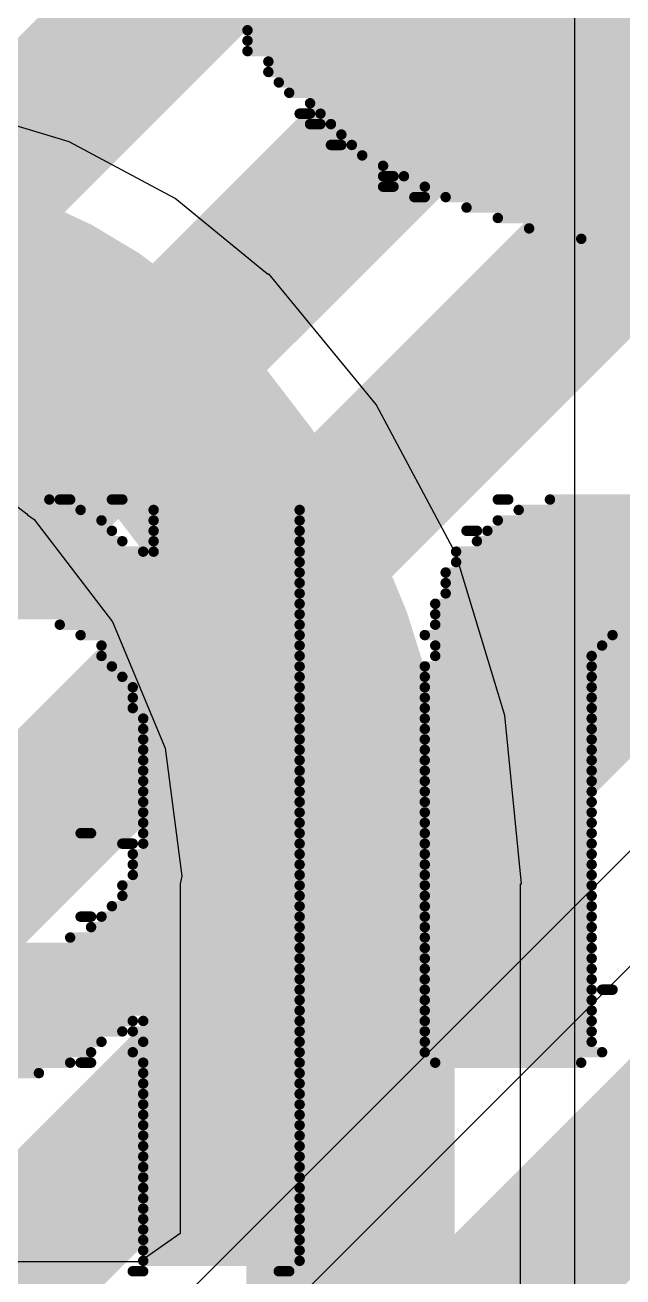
# Model space of a CAD drawing. Header units: inches. Extents: x -5 to 426, y -53 to 116.
# Drawn here: x 24.234 to 25.69, y -13.071 to -10.021 of the extents above; entities that cross this region are included whole.
import ezdxf

# ---------------------------------------------------------------- set-up
doc = ezdxf.new("R2010")
doc.units = ezdxf.units.IN
for name, color, linetype in [('Board Outline', 216, 'Continuous'), ('Bottom Layer', 5, 'Continuous'), ('Bottom Overlay', 54, 'Continuous'), ('Top Layer', 1, 'Continuous')]:
    doc.layers.add(name, color=color, linetype=linetype)

msp = doc.modelspace()

# ---------------------------------------------------------------- linework, layer by layer
at = {"layer": 'Board Outline'}
msp.add_lwpolyline([(49.77249634, 6.34813564, 0.254, 0.254, -1.14456695220957), (-0.2979293, -38.4413887, 0.254, 0.254, 0)], format="xyseb", dxfattribs=at)
at = {"layer": 'Bottom Layer'}
for p, q in [((31.1855612, -6.835394), (21.0486371, -16.97231556)), ((20.83729894, -16.90252906), (30.65543018, -7.084397819999999))]:
    msp.add_line(p, q, dxfattribs=at)
for points in [[(21.22665046, -13.31142626, 0.3809999999999999, 0.3809999999999999, 0), (30.33451134, -4.20356538, 0.3809999999999999, 0.3809999999999999, 0)], [(20.09166162, -15.32419592, 0.3809999999999999, 0.3809999999999999, 0), (30.48222504, -4.9336325, 0.3809999999999999, 0.3809999999999999, 0)], [(19.88794092, -16.33426756, 0.3809999999999999, 0.3809999999999999, 0), (30.37977668, -5.8424318, 0.3809999999999999, 0.3809999999999999, 0)], [(19.82067664, -17.42471496, 0.3809999999999999, 0.3809999999999999, 0), (30.40821198, -6.837179619999999, 0.3809999999999999, 0.3809999999999999, 0)], [(21.09098906, -17.4244, 0.3809999999999999, 0.3809999999999999, 0), (31.5225811, -6.992807959999999, 0.3809999999999999, 0.3809999999999999, 0)]]:
    msp.add_lwpolyline(points, format="xyseb", dxfattribs=at)
at = {"layer": 'Bottom Overlay'}
for points in [[(24.74987176, -10.00878618, 0.0254, 0.0254, 0), (27.06127176, -10.00878618, 0.0254, 0.0254, 0)], [(24.77527176, -10.03418618, 0.0254, 0.0254, 0), (27.03587176, -10.03418618, 0.0254, 0.0254, 0)], [(24.77527176, -10.05958618, 0.0254, 0.0254, 0), (27.01047176, -10.05958618, 0.0254, 0.0254, 0)], [(24.77527176, -10.08498618, 0.0254, 0.0254, 0), (27.01047176, -10.08498618, 0.0254, 0.0254, 0)], [(24.82607176, -10.11038618, 0.0254, 0.0254, 0), (26.98507176, -10.11038618, 0.0254, 0.0254, 0)], [(24.82607176, -10.13578618, 0.0254, 0.0254, 0), (26.98507176, -10.13578618, 0.0254, 0.0254, 0)], [(24.85147176, -10.16118618, 0.0254, 0.0254, 0), (26.93427176, -10.16118618, 0.0254, 0.0254, 0)], [(24.87687176, -10.18658618, 0.0254, 0.0254, 0), (26.90887176, -10.18658618, 0.0254, 0.0254, 0)], [(24.92767176, -10.21198618, 0.0254, 0.0254, 0), (26.88347176, -10.21198618, 0.0254, 0.0254, 0)], [(24.90227176, -10.23738618, 0.0254, 0.0254, 0), (24.92767176, -10.23738618, 0.0254, 0.0254, 0)], [(24.95307176, -10.23738618, 0.0254, 0.0254, 0), (26.85807176, -10.23738618, 0.0254, 0.0254, 0)], [(24.92767176, -10.26278618, 0.0254, 0.0254, 0), (24.95307176, -10.26278618, 0.0254, 0.0254, 0)], [(24.97847176, -10.26278618, 0.0254, 0.0254, 0), (26.83267176, -10.26278618, 0.0254, 0.0254, 0)], [(25.00387176, -10.28818618, 0.0254, 0.0254, 0), (26.80727176, -10.28818618, 0.0254, 0.0254, 0)], [(24.97847176, -10.31358618, 0.0254, 0.0254, 0), (25.00387176, -10.31358618, 0.0254, 0.0254, 0)], [(25.02927176, -10.31358618, 0.0254, 0.0254, 0), (26.75647176, -10.31358618, 0.0254, 0.0254, 0)], [(25.05467176, -10.33898618, 0.0254, 0.0254, 0), (26.73107176, -10.33898618, 0.0254, 0.0254, 0)], [(25.10547176, -10.36438618, 0.0254, 0.0254, 0), (26.68027176, -10.36438618, 0.0254, 0.0254, 0)], [(25.10547176, -10.38978618, 0.0254, 0.0254, 0), (25.13087176, -10.38978618, 0.0254, 0.0254, 0)], [(25.15627176, -10.38978618, 0.0254, 0.0254, 0), (26.65487176, -10.38978618, 0.0254, 0.0254, 0)], [(25.10547176, -10.41518618, 0.0254, 0.0254, 0), (25.13087176, -10.41518618, 0.0254, 0.0254, 0)], [(25.18167176, -10.44058618, 0.0254, 0.0254, 0), (25.20707176, -10.44058618, 0.0254, 0.0254, 0)], [(25.20707176, -10.41518618, 0.0254, 0.0254, 0), (26.60407176, -10.41518618, 0.0254, 0.0254, 0)], [(25.25787176, -10.44058618, 0.0254, 0.0254, 0), (26.55327176, -10.44058618, 0.0254, 0.0254, 0)], [(25.30867176, -10.46598618, 0.0254, 0.0254, 0), (26.50247176, -10.46598618, 0.0254, 0.0254, 0)], [(25.38487176, -10.49138618, 0.0254, 0.0254, 0), (26.42627176, -10.49138618, 0.0254, 0.0254, 0)], [(25.46107176, -10.51678618, 0.0254, 0.0254, 0), (26.32467176, -10.51678618, 0.0254, 0.0254, 0)], [(25.58807176, -10.54218618, 0.0254, 0.0254, 0), (26.19767176, -10.54218618, 0.0254, 0.0254, 0)], [(23.91167176, -11.20258618, 0.0254, 0.0254, 0), (24.36887176, -11.20258618, 0.0254, 0.0254, 0)], [(23.98787176, -11.17718618, 0.0254, 0.0254, 0), (24.29267176, -11.17718618, 0.0254, 0.0254, 0)], [(24.31807176, -11.17718618, 0.0254, 0.0254, 0), (24.34347176, -11.17718618, 0.0254, 0.0254, 0)], [(24.44507176, -11.17718618, 0.0254, 0.0254, 0), (24.47047176, -11.17718618, 0.0254, 0.0254, 0)], [(24.54667176, -11.20258618, 0.0254, 0.0254, 0), (24.90227176, -11.20258618, 0.0254, 0.0254, 0)], [(25.38487176, -11.17718618, 0.0254, 0.0254, 0), (25.41027176, -11.17718618, 0.0254, 0.0254, 0)], [(25.43567176, -11.20258618, 0.0254, 0.0254, 0), (25.89287176, -11.20258618, 0.0254, 0.0254, 0)], [(25.51187176, -11.17718618, 0.0254, 0.0254, 0), (25.84207176, -11.17718618, 0.0254, 0.0254, 0)], [(23.86087176, -11.22798618, 0.0254, 0.0254, 0), (24.41967176, -11.22798618, 0.0254, 0.0254, 0)], [(24.54667176, -11.22798618, 0.0254, 0.0254, 0), (24.90227176, -11.22798618, 0.0254, 0.0254, 0)], [(25.38487176, -11.22798618, 0.0254, 0.0254, 0), (25.94367176, -11.22798618, 0.0254, 0.0254, 0)], [(23.83547176, -11.25338618, 0.0254, 0.0254, 0), (24.44507176, -11.25338618, 0.0254, 0.0254, 0)], [(24.54667176, -11.25338618, 0.0254, 0.0254, 0), (24.90227176, -11.25338618, 0.0254, 0.0254, 0)], [(25.30867176, -11.25338618, 0.0254, 0.0254, 0), (25.33407176, -11.25338618, 0.0254, 0.0254, 0)], [(25.35947176, -11.25338618, 0.0254, 0.0254, 0), (25.96907176, -11.25338618, 0.0254, 0.0254, 0)], [(23.81007176, -11.27878618, 0.0254, 0.0254, 0), (24.47047176, -11.27878618, 0.0254, 0.0254, 0)], [(24.54667176, -11.27878618, 0.0254, 0.0254, 0), (24.90227176, -11.27878618, 0.0254, 0.0254, 0)], [(25.33407176, -11.27878618, 0.0254, 0.0254, 0), (26.01987176, -11.27878618, 0.0254, 0.0254, 0)], [(23.78467176, -11.30418618, 0.0254, 0.0254, 0), (24.52127176, -11.30418618, 0.0254, 0.0254, 0)], [(24.54667176, -11.30418618, 0.0254, 0.0254, 0), (24.90227176, -11.30418618, 0.0254, 0.0254, 0)], [(25.28327176, -11.30418618, 0.0254, 0.0254, 0), (26.01987176, -11.30418618, 0.0254, 0.0254, 0)], [(23.73387176, -11.35498618, 0.0254, 0.0254, 0), (24.90227176, -11.35498618, 0.0254, 0.0254, 0)], [(23.75927176, -11.32958618, 0.0254, 0.0254, 0), (24.90227176, -11.32958618, 0.0254, 0.0254, 0)], [(25.25787176, -11.35498618, 0.0254, 0.0254, 0), (27.21367176, -11.35498618, 0.0254, 0.0254, 0)], [(25.28327176, -11.32958618, 0.0254, 0.0254, 0), (26.04527176, -11.32958618, 0.0254, 0.0254, 0)], [(23.70847176, -11.38038618, 0.0254, 0.0254, 0), (24.90227176, -11.38038618, 0.0254, 0.0254, 0)], [(25.25787176, -11.38038618, 0.0254, 0.0254, 0), (27.21367176, -11.38038618, 0.0254, 0.0254, 0)], [(23.68307176, -11.40578618, 0.0254, 0.0254, 0), (24.90227176, -11.40578618, 0.0254, 0.0254, 0)], [(25.25787176, -11.40578618, 0.0254, 0.0254, 0), (27.21367176, -11.40578618, 0.0254, 0.0254, 0)], [(23.68307176, -11.43118618, 0.0254, 0.0254, 0), (24.90227176, -11.43118618, 0.0254, 0.0254, 0)], [(25.23247176, -11.43118618, 0.0254, 0.0254, 0), (27.21367176, -11.43118618, 0.0254, 0.0254, 0)], [(23.65767176, -11.45658618, 0.0254, 0.0254, 0), (24.90227176, -11.45658618, 0.0254, 0.0254, 0)], [(25.23247176, -11.45658618, 0.0254, 0.0254, 0), (27.21367176, -11.45658618, 0.0254, 0.0254, 0)], [(24.31807176, -11.48198618, 0.0254, 0.0254, 0), (24.90227176, -11.48198618, 0.0254, 0.0254, 0)], [(24.36887176, -11.50738618, 0.0254, 0.0254, 0), (24.90227176, -11.50738618, 0.0254, 0.0254, 0)], [(25.20707176, -11.50738618, 0.0254, 0.0254, 0), (25.66427176, -11.50738618, 0.0254, 0.0254, 0)], [(25.23247176, -11.48198618, 0.0254, 0.0254, 0), (25.71507176, -11.48198618, 0.0254, 0.0254, 0)], [(24.41967176, -11.53278618, 0.0254, 0.0254, 0), (24.90227176, -11.53278618, 0.0254, 0.0254, 0)], [(25.23247176, -11.53278618, 0.0254, 0.0254, 0), (25.63887176, -11.53278618, 0.0254, 0.0254, 0)], [(24.41967176, -11.55818618, 0.0254, 0.0254, 0), (24.90227176, -11.55818618, 0.0254, 0.0254, 0)], [(25.23247176, -11.55818618, 0.0254, 0.0254, 0), (25.61347176, -11.55818618, 0.0254, 0.0254, 0)], [(24.44507176, -11.58358618, 0.0254, 0.0254, 0), (24.90227176, -11.58358618, 0.0254, 0.0254, 0)], [(25.20707176, -11.58358618, 0.0254, 0.0254, 0), (25.61347176, -11.58358618, 0.0254, 0.0254, 0)], [(24.47047176, -11.60898618, 0.0254, 0.0254, 0), (24.90227176, -11.60898618, 0.0254, 0.0254, 0)], [(25.20707176, -11.60898618, 0.0254, 0.0254, 0), (25.61347176, -11.60898618, 0.0254, 0.0254, 0)], [(24.49587176, -11.63438618, 0.0254, 0.0254, 0), (24.90227176, -11.63438618, 0.0254, 0.0254, 0)], [(24.49587176, -11.65978618, 0.0254, 0.0254, 0), (24.90227176, -11.65978618, 0.0254, 0.0254, 0)], [(25.20707176, -11.63438618, 0.0254, 0.0254, 0), (25.61347176, -11.63438618, 0.0254, 0.0254, 0)], [(25.20707176, -11.65978618, 0.0254, 0.0254, 0), (25.61347176, -11.65978618, 0.0254, 0.0254, 0)], [(24.49587176, -11.68518618, 0.0254, 0.0254, 0), (24.90227176, -11.68518618, 0.0254, 0.0254, 0)], [(25.20707176, -11.68518618, 0.0254, 0.0254, 0), (25.61347176, -11.68518618, 0.0254, 0.0254, 0)], [(24.52127176, -11.71058618, 0.0254, 0.0254, 0), (24.90227176, -11.71058618, 0.0254, 0.0254, 0)], [(25.20707176, -11.71058618, 0.0254, 0.0254, 0), (25.61347176, -11.71058618, 0.0254, 0.0254, 0)], [(24.52127176, -11.73598618, 0.0254, 0.0254, 0), (24.90227176, -11.73598618, 0.0254, 0.0254, 0)], [(25.20707176, -11.73598618, 0.0254, 0.0254, 0), (25.61347176, -11.73598618, 0.0254, 0.0254, 0)], [(24.52127176, -11.76138618, 0.0254, 0.0254, 0), (24.90227176, -11.76138618, 0.0254, 0.0254, 0)], [(25.20707176, -11.76138618, 0.0254, 0.0254, 0), (25.61347176, -11.76138618, 0.0254, 0.0254, 0)], [(24.52127176, -11.78678618, 0.0254, 0.0254, 0), (24.90227176, -11.78678618, 0.0254, 0.0254, 0)], [(24.52127176, -11.81218618, 0.0254, 0.0254, 0), (24.90227176, -11.81218618, 0.0254, 0.0254, 0)], [(25.20707176, -11.78678618, 0.0254, 0.0254, 0), (25.61347176, -11.78678618, 0.0254, 0.0254, 0)], [(25.20707176, -11.81218618, 0.0254, 0.0254, 0), (25.61347176, -11.81218618, 0.0254, 0.0254, 0)], [(24.52127176, -11.83758618, 0.0254, 0.0254, 0), (24.90227176, -11.83758618, 0.0254, 0.0254, 0)], [(25.20707176, -11.83758618, 0.0254, 0.0254, 0), (25.61347176, -11.83758618, 0.0254, 0.0254, 0)], [(24.52127176, -11.86298618, 0.0254, 0.0254, 0), (24.90227176, -11.86298618, 0.0254, 0.0254, 0)], [(25.20707176, -11.86298618, 0.0254, 0.0254, 0), (25.61347176, -11.86298618, 0.0254, 0.0254, 0)], [(24.52127176, -11.88838618, 0.0254, 0.0254, 0), (24.90227176, -11.88838618, 0.0254, 0.0254, 0)], [(25.20707176, -11.88838618, 0.0254, 0.0254, 0), (25.61347176, -11.88838618, 0.0254, 0.0254, 0)], [(24.52127176, -11.91378618, 0.0254, 0.0254, 0), (24.90227176, -11.91378618, 0.0254, 0.0254, 0)], [(25.20707176, -11.91378618, 0.0254, 0.0254, 0), (25.61347176, -11.91378618, 0.0254, 0.0254, 0)], [(24.52127176, -11.93918618, 0.0254, 0.0254, 0), (24.90227176, -11.93918618, 0.0254, 0.0254, 0)], [(24.52127176, -11.96458618, 0.0254, 0.0254, 0), (24.90227176, -11.96458618, 0.0254, 0.0254, 0)], [(25.20707176, -11.93918618, 0.0254, 0.0254, 0), (25.61347176, -11.93918618, 0.0254, 0.0254, 0)], [(25.20707176, -11.96458618, 0.0254, 0.0254, 0), (25.61347176, -11.96458618, 0.0254, 0.0254, 0)], [(24.36887176, -11.98998618, 0.0254, 0.0254, 0), (24.39427176, -11.98998618, 0.0254, 0.0254, 0)], [(24.52127176, -11.98998618, 0.0254, 0.0254, 0), (24.90227176, -11.98998618, 0.0254, 0.0254, 0)], [(25.20707176, -11.98998618, 0.0254, 0.0254, 0), (25.61347176, -11.98998618, 0.0254, 0.0254, 0)], [(24.47047176, -12.01538618, 0.0254, 0.0254, 0), (24.49587176, -12.01538618, 0.0254, 0.0254, 0)], [(24.52127176, -12.01538618, 0.0254, 0.0254, 0), (24.90227176, -12.01538618, 0.0254, 0.0254, 0)], [(25.20707176, -12.01538618, 0.0254, 0.0254, 0), (25.61347176, -12.01538618, 0.0254, 0.0254, 0)], [(24.49587176, -12.04078618, 0.0254, 0.0254, 0), (24.90227176, -12.04078618, 0.0254, 0.0254, 0)], [(25.20707176, -12.04078618, 0.0254, 0.0254, 0), (25.61347176, -12.04078618, 0.0254, 0.0254, 0)], [(24.49587176, -12.06618618, 0.0254, 0.0254, 0), (24.90227176, -12.06618618, 0.0254, 0.0254, 0)], [(25.20707176, -12.06618618, 0.0254, 0.0254, 0), (25.61347176, -12.06618618, 0.0254, 0.0254, 0)], [(24.47047176, -12.11698618, 0.0254, 0.0254, 0), (24.90227176, -12.11698618, 0.0254, 0.0254, 0)], [(24.49587176, -12.09158618, 0.0254, 0.0254, 0), (24.90227176, -12.09158618, 0.0254, 0.0254, 0)], [(25.20707176, -12.09158618, 0.0254, 0.0254, 0), (25.61347176, -12.09158618, 0.0254, 0.0254, 0)], [(25.20707176, -12.11698618, 0.0254, 0.0254, 0), (25.61347176, -12.11698618, 0.0254, 0.0254, 0)], [(24.47047176, -12.14238618, 0.0254, 0.0254, 0), (24.90227176, -12.14238618, 0.0254, 0.0254, 0)], [(25.20707176, -12.14238618, 0.0254, 0.0254, 0), (25.61347176, -12.14238618, 0.0254, 0.0254, 0)], [(24.44507176, -12.16778618, 0.0254, 0.0254, 0), (24.90227176, -12.16778618, 0.0254, 0.0254, 0)], [(25.20707176, -12.16778618, 0.0254, 0.0254, 0), (25.61347176, -12.16778618, 0.0254, 0.0254, 0)], [(24.36887176, -12.19318618, 0.0254, 0.0254, 0), (24.39427176, -12.19318618, 0.0254, 0.0254, 0)], [(24.41967176, -12.19318618, 0.0254, 0.0254, 0), (24.90227176, -12.19318618, 0.0254, 0.0254, 0)], [(25.20707176, -12.19318618, 0.0254, 0.0254, 0), (25.61347176, -12.19318618, 0.0254, 0.0254, 0)], [(24.39427176, -12.21858618, 0.0254, 0.0254, 0), (24.90227176, -12.21858618, 0.0254, 0.0254, 0)], [(25.20707176, -12.21858618, 0.0254, 0.0254, 0), (25.61347176, -12.21858618, 0.0254, 0.0254, 0)], [(23.65767176, -12.26938618, 0.0254, 0.0254, 0), (24.90227176, -12.26938618, 0.0254, 0.0254, 0)], [(24.34347176, -12.24398618, 0.0254, 0.0254, 0), (24.90227176, -12.24398618, 0.0254, 0.0254, 0)], [(25.20707176, -12.24398618, 0.0254, 0.0254, 0), (25.61347176, -12.24398618, 0.0254, 0.0254, 0)], [(25.20707176, -12.26938618, 0.0254, 0.0254, 0), (25.61347176, -12.26938618, 0.0254, 0.0254, 0)], [(23.68307176, -12.29478618, 0.0254, 0.0254, 0), (24.90227176, -12.29478618, 0.0254, 0.0254, 0)], [(25.20707176, -12.29478618, 0.0254, 0.0254, 0), (25.61347176, -12.29478618, 0.0254, 0.0254, 0)], [(23.68307176, -12.32018618, 0.0254, 0.0254, 0), (24.90227176, -12.32018618, 0.0254, 0.0254, 0)], [(25.20707176, -12.32018618, 0.0254, 0.0254, 0), (25.61347176, -12.32018618, 0.0254, 0.0254, 0)], [(23.70847176, -12.34558618, 0.0254, 0.0254, 0), (24.90227176, -12.34558618, 0.0254, 0.0254, 0)], [(25.20707176, -12.34558618, 0.0254, 0.0254, 0), (25.61347176, -12.34558618, 0.0254, 0.0254, 0)], [(23.70847176, -12.37098618, 0.0254, 0.0254, 0), (24.90227176, -12.37098618, 0.0254, 0.0254, 0)], [(25.20707176, -12.37098618, 0.0254, 0.0254, 0), (25.61347176, -12.37098618, 0.0254, 0.0254, 0)], [(25.63887176, -12.37098618, 0.0254, 0.0254, 0), (25.66427176, -12.37098618, 0.0254, 0.0254, 0)], [(23.73387176, -12.39638618, 0.0254, 0.0254, 0), (24.90227176, -12.39638618, 0.0254, 0.0254, 0)], [(23.78467176, -12.42178618, 0.0254, 0.0254, 0), (24.90227176, -12.42178618, 0.0254, 0.0254, 0)], [(25.20707176, -12.39638618, 0.0254, 0.0254, 0), (25.61347176, -12.39638618, 0.0254, 0.0254, 0)], [(25.20707176, -12.42178618, 0.0254, 0.0254, 0), (25.61347176, -12.42178618, 0.0254, 0.0254, 0)], [(23.75927176, -12.44718618, 0.0254, 0.0254, 0), (24.49587176, -12.44718618, 0.0254, 0.0254, 0)], [(24.52127176, -12.44718618, 0.0254, 0.0254, 0), (24.90227176, -12.44718618, 0.0254, 0.0254, 0)], [(25.20707176, -12.44718618, 0.0254, 0.0254, 0), (25.61347176, -12.44718618, 0.0254, 0.0254, 0)], [(23.83547176, -12.47258618, 0.0254, 0.0254, 0), (24.47047176, -12.47258618, 0.0254, 0.0254, 0)], [(24.49587176, -12.47258618, 0.0254, 0.0254, 0), (24.90227176, -12.47258618, 0.0254, 0.0254, 0)], [(25.20707176, -12.47258618, 0.0254, 0.0254, 0), (25.61347176, -12.47258618, 0.0254, 0.0254, 0)], [(23.81007176, -12.49798618, 0.0254, 0.0254, 0), (24.41967176, -12.49798618, 0.0254, 0.0254, 0)], [(24.52127176, -12.49798618, 0.0254, 0.0254, 0), (24.90227176, -12.49798618, 0.0254, 0.0254, 0)], [(25.20707176, -12.49798618, 0.0254, 0.0254, 0), (25.61347176, -12.49798618, 0.0254, 0.0254, 0)], [(23.91167176, -12.52338618, 0.0254, 0.0254, 0), (24.39427176, -12.52338618, 0.0254, 0.0254, 0)], [(24.49587176, -12.52338618, 0.0254, 0.0254, 0), (24.90227176, -12.52338618, 0.0254, 0.0254, 0)], [(25.20707176, -12.52338618, 0.0254, 0.0254, 0), (25.63887176, -12.52338618, 0.0254, 0.0254, 0)], [(23.93707176, -12.54878618, 0.0254, 0.0254, 0), (24.34347176, -12.54878618, 0.0254, 0.0254, 0)], [(24.03867176, -12.57418618, 0.0254, 0.0254, 0), (24.26727176, -12.57418618, 0.0254, 0.0254, 0)], [(24.36887176, -12.54878618, 0.0254, 0.0254, 0), (24.39427176, -12.54878618, 0.0254, 0.0254, 0)], [(24.52127176, -12.54878618, 0.0254, 0.0254, 0), (24.90227176, -12.54878618, 0.0254, 0.0254, 0)], [(24.52127176, -12.57418618, 0.0254, 0.0254, 0), (24.90227176, -12.57418618, 0.0254, 0.0254, 0)], [(25.23247176, -12.54878618, 0.0254, 0.0254, 0), (25.58807176, -12.54878618, 0.0254, 0.0254, 0)], [(24.52127176, -12.59958618, 0.0254, 0.0254, 0), (24.90227176, -12.59958618, 0.0254, 0.0254, 0)], [(24.52127176, -12.62498618, 0.0254, 0.0254, 0), (24.90227176, -12.62498618, 0.0254, 0.0254, 0)], [(24.52127176, -12.65038618, 0.0254, 0.0254, 0), (24.90227176, -12.65038618, 0.0254, 0.0254, 0)], [(24.52127176, -12.67578618, 0.0254, 0.0254, 0), (24.90227176, -12.67578618, 0.0254, 0.0254, 0)], [(24.52127176, -12.70118618, 0.0254, 0.0254, 0), (24.90227176, -12.70118618, 0.0254, 0.0254, 0)], [(24.52127176, -12.72658618, 0.0254, 0.0254, 0), (24.90227176, -12.72658618, 0.0254, 0.0254, 0)], [(24.52127176, -12.75198618, 0.0254, 0.0254, 0), (24.90227176, -12.75198618, 0.0254, 0.0254, 0)], [(24.52127176, -12.77738618, 0.0254, 0.0254, 0), (24.90227176, -12.77738618, 0.0254, 0.0254, 0)], [(24.52127176, -12.80278618, 0.0254, 0.0254, 0), (24.90227176, -12.80278618, 0.0254, 0.0254, 0)], [(24.52127176, -12.82818618, 0.0254, 0.0254, 0), (24.90227176, -12.82818618, 0.0254, 0.0254, 0)], [(24.52127176, -12.85358618, 0.0254, 0.0254, 0), (24.90227176, -12.85358618, 0.0254, 0.0254, 0)], [(24.52127176, -12.87898618, 0.0254, 0.0254, 0), (24.90227176, -12.87898618, 0.0254, 0.0254, 0)], [(24.52127176, -12.90438618, 0.0254, 0.0254, 0), (24.90227176, -12.90438618, 0.0254, 0.0254, 0)], [(24.52127176, -12.92978618, 0.0254, 0.0254, 0), (24.90227176, -12.92978618, 0.0254, 0.0254, 0)], [(24.52127176, -12.95518618, 0.0254, 0.0254, 0), (24.90227176, -12.95518618, 0.0254, 0.0254, 0)], [(24.52127176, -12.98058618, 0.0254, 0.0254, 0), (24.90227176, -12.98058618, 0.0254, 0.0254, 0)], [(24.52127176, -13.00598618, 0.0254, 0.0254, 0), (24.90227176, -13.00598618, 0.0254, 0.0254, 0)], [(24.52127176, -13.03138618, 0.0254, 0.0254, 0), (24.90227176, -13.03138618, 0.0254, 0.0254, 0)], [(24.49587176, -13.05678618, 0.0254, 0.0254, 0), (24.52127176, -13.05678618, 0.0254, 0.0254, 0)], [(24.85147176, -13.05678618, 0.0254, 0.0254, 0), (24.87687176, -13.05678618, 0.0254, 0.0254, 0)]]:
    msp.add_lwpolyline(points, format="xyseb", dxfattribs=at)
for points in [[(24.76892176, -10.03418618, 0.0127, 0.0127, 1), (24.78162176, -10.03418618, 0.0127, 0.0127, 1)], [(24.76892176, -10.05958618, 0.0127, 0.0127, 1), (24.78162176, -10.05958618, 0.0127, 0.0127, 1)], [(24.76892176, -10.08498618, 0.0127, 0.0127, 1), (24.78162176, -10.08498618, 0.0127, 0.0127, 1)], [(24.81972176, -10.11038618, 0.0127, 0.0127, 1), (24.83242176, -10.11038618, 0.0127, 0.0127, 1)], [(24.81972176, -10.13578618, 0.0127, 0.0127, 1), (24.83242176, -10.13578618, 0.0127, 0.0127, 1)], [(24.84512176, -10.16118618, 0.0127, 0.0127, 1), (24.85782176, -10.16118618, 0.0127, 0.0127, 1)], [(24.87052176, -10.18658618, 0.0127, 0.0127, 1), (24.88322176, -10.18658618, 0.0127, 0.0127, 1)], [(24.92132176, -10.21198618, 0.0127, 0.0127, 1), (24.93402176, -10.21198618, 0.0127, 0.0127, 1)], [(24.89592176, -10.23738618, 0.0127, 0.0127, 1), (24.90862176, -10.23738618, 0.0127, 0.0127, 1)], [(24.92132176, -10.23738618, 0.0127, 0.0127, 1), (24.93402176, -10.23738618, 0.0127, 0.0127, 1)], [(24.94672176, -10.23738618, 0.0127, 0.0127, 1), (24.95942176, -10.23738618, 0.0127, 0.0127, 1)], [(24.92132176, -10.26278618, 0.0127, 0.0127, 1), (24.93402176, -10.26278618, 0.0127, 0.0127, 1)], [(24.94672176, -10.26278618, 0.0127, 0.0127, 1), (24.95942176, -10.26278618, 0.0127, 0.0127, 1)], [(24.97212176, -10.26278618, 0.0127, 0.0127, 1), (24.98482176, -10.26278618, 0.0127, 0.0127, 1)], [(24.99752176, -10.28818618, 0.0127, 0.0127, 1), (25.01022176, -10.28818618, 0.0127, 0.0127, 1)], [(24.97212176, -10.31358618, 0.0127, 0.0127, 1), (24.98482176, -10.31358618, 0.0127, 0.0127, 1)], [(24.99752176, -10.31358618, 0.0127, 0.0127, 1), (25.01022176, -10.31358618, 0.0127, 0.0127, 1)], [(25.02292176, -10.31358618, 0.0127, 0.0127, 1), (25.03562176, -10.31358618, 0.0127, 0.0127, 1)], [(25.04832176, -10.33898618, 0.0127, 0.0127, 1), (25.06102176, -10.33898618, 0.0127, 0.0127, 1)], [(25.09912176, -10.36438618, 0.0127, 0.0127, 1), (25.11182176, -10.36438618, 0.0127, 0.0127, 1)], [(25.09912176, -10.38978618, 0.0127, 0.0127, 1), (25.11182176, -10.38978618, 0.0127, 0.0127, 1)], [(25.12452176, -10.38978618, 0.0127, 0.0127, 1), (25.13722176, -10.38978618, 0.0127, 0.0127, 1)], [(25.14992176, -10.38978618, 0.0127, 0.0127, 1), (25.16262176, -10.38978618, 0.0127, 0.0127, 1)], [(25.09912176, -10.41518618, 0.0127, 0.0127, 1), (25.11182176, -10.41518618, 0.0127, 0.0127, 1)], [(25.12452176, -10.41518618, 0.0127, 0.0127, 1), (25.13722176, -10.41518618, 0.0127, 0.0127, 1)], [(25.17532176, -10.44058618, 0.0127, 0.0127, 1), (25.18802176, -10.44058618, 0.0127, 0.0127, 1)], [(25.20072176, -10.41518618, 0.0127, 0.0127, 1), (25.21342176, -10.41518618, 0.0127, 0.0127, 1)], [(25.20072176, -10.44058618, 0.0127, 0.0127, 1), (25.21342176, -10.44058618, 0.0127, 0.0127, 1)], [(25.25152176, -10.44058618, 0.0127, 0.0127, 1), (25.26422176, -10.44058618, 0.0127, 0.0127, 1)], [(25.30232176, -10.46598618, 0.0127, 0.0127, 1), (25.31502176, -10.46598618, 0.0127, 0.0127, 1)], [(25.37852176, -10.49138618, 0.0127, 0.0127, 1), (25.39122176, -10.49138618, 0.0127, 0.0127, 1)], [(25.45472176, -10.51678618, 0.0127, 0.0127, 1), (25.46742176, -10.51678618, 0.0127, 0.0127, 1)], [(25.58172176, -10.54218618, 0.0127, 0.0127, 1), (25.59442176, -10.54218618, 0.0127, 0.0127, 1)], [(24.28632176, -11.17718618, 0.0127, 0.0127, 1), (24.29902176, -11.17718618, 0.0127, 0.0127, 1)], [(24.31172176, -11.17718618, 0.0127, 0.0127, 1), (24.32442176, -11.17718618, 0.0127, 0.0127, 1)], [(24.33712176, -11.17718618, 0.0127, 0.0127, 1), (24.34982176, -11.17718618, 0.0127, 0.0127, 1)], [(24.36252176, -11.20258618, 0.0127, 0.0127, 1), (24.37522176, -11.20258618, 0.0127, 0.0127, 1)], [(24.43872176, -11.17718618, 0.0127, 0.0127, 1), (24.45142176, -11.17718618, 0.0127, 0.0127, 1)], [(24.46412176, -11.17718618, 0.0127, 0.0127, 1), (24.47682176, -11.17718618, 0.0127, 0.0127, 1)], [(24.54032176, -11.20258618, 0.0127, 0.0127, 1), (24.55302176, -11.20258618, 0.0127, 0.0127, 1)], [(24.89592176, -11.20258618, 0.0127, 0.0127, 1), (24.90862176, -11.20258618, 0.0127, 0.0127, 1)], [(25.37852176, -11.17718618, 0.0127, 0.0127, 1), (25.39122176, -11.17718618, 0.0127, 0.0127, 1)], [(25.40392176, -11.17718618, 0.0127, 0.0127, 1), (25.41662176, -11.17718618, 0.0127, 0.0127, 1)], [(25.42932176, -11.20258618, 0.0127, 0.0127, 1), (25.44202176, -11.20258618, 0.0127, 0.0127, 1)], [(25.50552176, -11.17718618, 0.0127, 0.0127, 1), (25.51822176, -11.17718618, 0.0127, 0.0127, 1)], [(24.41332176, -11.22798618, 0.0127, 0.0127, 1), (24.42602176, -11.22798618, 0.0127, 0.0127, 1)], [(24.54032176, -11.22798618, 0.0127, 0.0127, 1), (24.55302176, -11.22798618, 0.0127, 0.0127, 1)], [(24.89592176, -11.22798618, 0.0127, 0.0127, 1), (24.90862176, -11.22798618, 0.0127, 0.0127, 1)], [(25.37852176, -11.22798618, 0.0127, 0.0127, 1), (25.39122176, -11.22798618, 0.0127, 0.0127, 1)], [(24.43872176, -11.25338618, 0.0127, 0.0127, 1), (24.45142176, -11.25338618, 0.0127, 0.0127, 1)], [(24.54032176, -11.25338618, 0.0127, 0.0127, 1), (24.55302176, -11.25338618, 0.0127, 0.0127, 1)], [(24.89592176, -11.25338618, 0.0127, 0.0127, 1), (24.90862176, -11.25338618, 0.0127, 0.0127, 1)], [(25.30232176, -11.25338618, 0.0127, 0.0127, 1), (25.31502176, -11.25338618, 0.0127, 0.0127, 1)], [(25.32772176, -11.25338618, 0.0127, 0.0127, 1), (25.34042176, -11.25338618, 0.0127, 0.0127, 1)], [(25.35312176, -11.25338618, 0.0127, 0.0127, 1), (25.36582176, -11.25338618, 0.0127, 0.0127, 1)], [(24.46412176, -11.27878618, 0.0127, 0.0127, 1), (24.47682176, -11.27878618, 0.0127, 0.0127, 1)], [(24.54032176, -11.27878618, 0.0127, 0.0127, 1), (24.55302176, -11.27878618, 0.0127, 0.0127, 1)], [(24.89592176, -11.27878618, 0.0127, 0.0127, 1), (24.90862176, -11.27878618, 0.0127, 0.0127, 1)], [(25.32772176, -11.27878618, 0.0127, 0.0127, 1), (25.34042176, -11.27878618, 0.0127, 0.0127, 1)], [(24.51492176, -11.30418618, 0.0127, 0.0127, 1), (24.52762176, -11.30418618, 0.0127, 0.0127, 1)], [(24.54032176, -11.30418618, 0.0127, 0.0127, 1), (24.55302176, -11.30418618, 0.0127, 0.0127, 1)], [(24.89592176, -11.30418618, 0.0127, 0.0127, 1), (24.90862176, -11.30418618, 0.0127, 0.0127, 1)], [(25.27692176, -11.30418618, 0.0127, 0.0127, 1), (25.28962176, -11.30418618, 0.0127, 0.0127, 1)], [(24.89592176, -11.32958618, 0.0127, 0.0127, 1), (24.90862176, -11.32958618, 0.0127, 0.0127, 1)], [(24.89592176, -11.35498618, 0.0127, 0.0127, 1), (24.90862176, -11.35498618, 0.0127, 0.0127, 1)], [(25.25152176, -11.35498618, 0.0127, 0.0127, 1), (25.26422176, -11.35498618, 0.0127, 0.0127, 1)], [(25.27692176, -11.32958618, 0.0127, 0.0127, 1), (25.28962176, -11.32958618, 0.0127, 0.0127, 1)], [(24.89592176, -11.38038618, 0.0127, 0.0127, 1), (24.90862176, -11.38038618, 0.0127, 0.0127, 1)], [(25.25152176, -11.38038618, 0.0127, 0.0127, 1), (25.26422176, -11.38038618, 0.0127, 0.0127, 1)], [(24.89592176, -11.40578618, 0.0127, 0.0127, 1), (24.90862176, -11.40578618, 0.0127, 0.0127, 1)], [(25.25152176, -11.40578618, 0.0127, 0.0127, 1), (25.26422176, -11.40578618, 0.0127, 0.0127, 1)], [(24.89592176, -11.43118618, 0.0127, 0.0127, 1), (24.90862176, -11.43118618, 0.0127, 0.0127, 1)], [(25.22612176, -11.43118618, 0.0127, 0.0127, 1), (25.23882176, -11.43118618, 0.0127, 0.0127, 1)], [(24.89592176, -11.45658618, 0.0127, 0.0127, 1), (24.90862176, -11.45658618, 0.0127, 0.0127, 1)], [(25.22612176, -11.45658618, 0.0127, 0.0127, 1), (25.23882176, -11.45658618, 0.0127, 0.0127, 1)], [(24.31172176, -11.48198618, 0.0127, 0.0127, 1), (24.32442176, -11.48198618, 0.0127, 0.0127, 1)], [(24.36252176, -11.50738618, 0.0127, 0.0127, 1), (24.37522176, -11.50738618, 0.0127, 0.0127, 1)], [(24.89592176, -11.48198618, 0.0127, 0.0127, 1), (24.90862176, -11.48198618, 0.0127, 0.0127, 1)], [(24.89592176, -11.50738618, 0.0127, 0.0127, 1), (24.90862176, -11.50738618, 0.0127, 0.0127, 1)], [(25.20072176, -11.50738618, 0.0127, 0.0127, 1), (25.21342176, -11.50738618, 0.0127, 0.0127, 1)], [(25.22612176, -11.48198618, 0.0127, 0.0127, 1), (25.23882176, -11.48198618, 0.0127, 0.0127, 1)], [(25.65792176, -11.50738618, 0.0127, 0.0127, 1), (25.67062176, -11.50738618, 0.0127, 0.0127, 1)], [(24.41332176, -11.53278618, 0.0127, 0.0127, 1), (24.42602176, -11.53278618, 0.0127, 0.0127, 1)], [(24.89592176, -11.53278618, 0.0127, 0.0127, 1), (24.90862176, -11.53278618, 0.0127, 0.0127, 1)], [(25.22612176, -11.53278618, 0.0127, 0.0127, 1), (25.23882176, -11.53278618, 0.0127, 0.0127, 1)], [(25.63252176, -11.53278618, 0.0127, 0.0127, 1), (25.64522176, -11.53278618, 0.0127, 0.0127, 1)], [(24.41332176, -11.55818618, 0.0127, 0.0127, 1), (24.42602176, -11.55818618, 0.0127, 0.0127, 1)], [(24.89592176, -11.55818618, 0.0127, 0.0127, 1), (24.90862176, -11.55818618, 0.0127, 0.0127, 1)], [(25.22612176, -11.55818618, 0.0127, 0.0127, 1), (25.23882176, -11.55818618, 0.0127, 0.0127, 1)], [(25.60712176, -11.55818618, 0.0127, 0.0127, 1), (25.61982176, -11.55818618, 0.0127, 0.0127, 1)], [(24.43872176, -11.58358618, 0.0127, 0.0127, 1), (24.45142176, -11.58358618, 0.0127, 0.0127, 1)], [(24.89592176, -11.58358618, 0.0127, 0.0127, 1), (24.90862176, -11.58358618, 0.0127, 0.0127, 1)], [(25.20072176, -11.58358618, 0.0127, 0.0127, 1), (25.21342176, -11.58358618, 0.0127, 0.0127, 1)], [(25.60712176, -11.58358618, 0.0127, 0.0127, 1), (25.61982176, -11.58358618, 0.0127, 0.0127, 1)], [(24.46412176, -11.60898618, 0.0127, 0.0127, 1), (24.47682176, -11.60898618, 0.0127, 0.0127, 1)], [(24.89592176, -11.60898618, 0.0127, 0.0127, 1), (24.90862176, -11.60898618, 0.0127, 0.0127, 1)], [(25.20072176, -11.60898618, 0.0127, 0.0127, 1), (25.21342176, -11.60898618, 0.0127, 0.0127, 1)], [(25.60712176, -11.60898618, 0.0127, 0.0127, 1), (25.61982176, -11.60898618, 0.0127, 0.0127, 1)], [(24.48952176, -11.63438618, 0.0127, 0.0127, 1), (24.50222176, -11.63438618, 0.0127, 0.0127, 1)], [(24.48952176, -11.65978618, 0.0127, 0.0127, 1), (24.50222176, -11.65978618, 0.0127, 0.0127, 1)], [(24.89592176, -11.63438618, 0.0127, 0.0127, 1), (24.90862176, -11.63438618, 0.0127, 0.0127, 1)], [(24.89592176, -11.65978618, 0.0127, 0.0127, 1), (24.90862176, -11.65978618, 0.0127, 0.0127, 1)], [(25.20072176, -11.63438618, 0.0127, 0.0127, 1), (25.21342176, -11.63438618, 0.0127, 0.0127, 1)], [(25.20072176, -11.65978618, 0.0127, 0.0127, 1), (25.21342176, -11.65978618, 0.0127, 0.0127, 1)], [(25.60712176, -11.63438618, 0.0127, 0.0127, 1), (25.61982176, -11.63438618, 0.0127, 0.0127, 1)], [(25.60712176, -11.65978618, 0.0127, 0.0127, 1), (25.61982176, -11.65978618, 0.0127, 0.0127, 1)], [(24.48952176, -11.68518618, 0.0127, 0.0127, 1), (24.50222176, -11.68518618, 0.0127, 0.0127, 1)], [(24.89592176, -11.68518618, 0.0127, 0.0127, 1), (24.90862176, -11.68518618, 0.0127, 0.0127, 1)], [(25.20072176, -11.68518618, 0.0127, 0.0127, 1), (25.21342176, -11.68518618, 0.0127, 0.0127, 1)], [(25.60712176, -11.68518618, 0.0127, 0.0127, 1), (25.61982176, -11.68518618, 0.0127, 0.0127, 1)], [(24.51492176, -11.71058618, 0.0127, 0.0127, 1), (24.52762176, -11.71058618, 0.0127, 0.0127, 1)], [(24.89592176, -11.71058618, 0.0127, 0.0127, 1), (24.90862176, -11.71058618, 0.0127, 0.0127, 1)], [(25.20072176, -11.71058618, 0.0127, 0.0127, 1), (25.21342176, -11.71058618, 0.0127, 0.0127, 1)], [(25.60712176, -11.71058618, 0.0127, 0.0127, 1), (25.61982176, -11.71058618, 0.0127, 0.0127, 1)], [(24.51492176, -11.73598618, 0.0127, 0.0127, 1), (24.52762176, -11.73598618, 0.0127, 0.0127, 1)], [(24.89592176, -11.73598618, 0.0127, 0.0127, 1), (24.90862176, -11.73598618, 0.0127, 0.0127, 1)], [(25.20072176, -11.73598618, 0.0127, 0.0127, 1), (25.21342176, -11.73598618, 0.0127, 0.0127, 1)], [(25.60712176, -11.73598618, 0.0127, 0.0127, 1), (25.61982176, -11.73598618, 0.0127, 0.0127, 1)], [(24.51492176, -11.76138618, 0.0127, 0.0127, 1), (24.52762176, -11.76138618, 0.0127, 0.0127, 1)], [(24.89592176, -11.76138618, 0.0127, 0.0127, 1), (24.90862176, -11.76138618, 0.0127, 0.0127, 1)], [(25.20072176, -11.76138618, 0.0127, 0.0127, 1), (25.21342176, -11.76138618, 0.0127, 0.0127, 1)], [(25.60712176, -11.76138618, 0.0127, 0.0127, 1), (25.61982176, -11.76138618, 0.0127, 0.0127, 1)], [(24.51492176, -11.78678618, 0.0127, 0.0127, 1), (24.52762176, -11.78678618, 0.0127, 0.0127, 1)], [(24.51492176, -11.81218618, 0.0127, 0.0127, 1), (24.52762176, -11.81218618, 0.0127, 0.0127, 1)], [(24.89592176, -11.78678618, 0.0127, 0.0127, 1), (24.90862176, -11.78678618, 0.0127, 0.0127, 1)], [(24.89592176, -11.81218618, 0.0127, 0.0127, 1), (24.90862176, -11.81218618, 0.0127, 0.0127, 1)], [(25.20072176, -11.78678618, 0.0127, 0.0127, 1), (25.21342176, -11.78678618, 0.0127, 0.0127, 1)], [(25.20072176, -11.81218618, 0.0127, 0.0127, 1), (25.21342176, -11.81218618, 0.0127, 0.0127, 1)], [(25.60712176, -11.78678618, 0.0127, 0.0127, 1), (25.61982176, -11.78678618, 0.0127, 0.0127, 1)], [(25.60712176, -11.81218618, 0.0127, 0.0127, 1), (25.61982176, -11.81218618, 0.0127, 0.0127, 1)], [(24.51492176, -11.83758618, 0.0127, 0.0127, 1), (24.52762176, -11.83758618, 0.0127, 0.0127, 1)], [(24.89592176, -11.83758618, 0.0127, 0.0127, 1), (24.90862176, -11.83758618, 0.0127, 0.0127, 1)], [(25.20072176, -11.83758618, 0.0127, 0.0127, 1), (25.21342176, -11.83758618, 0.0127, 0.0127, 1)], [(25.60712176, -11.83758618, 0.0127, 0.0127, 1), (25.61982176, -11.83758618, 0.0127, 0.0127, 1)], [(24.51492176, -11.86298618, 0.0127, 0.0127, 1), (24.52762176, -11.86298618, 0.0127, 0.0127, 1)], [(24.89592176, -11.86298618, 0.0127, 0.0127, 1), (24.90862176, -11.86298618, 0.0127, 0.0127, 1)], [(25.20072176, -11.86298618, 0.0127, 0.0127, 1), (25.21342176, -11.86298618, 0.0127, 0.0127, 1)], [(25.60712176, -11.86298618, 0.0127, 0.0127, 1), (25.61982176, -11.86298618, 0.0127, 0.0127, 1)], [(24.51492176, -11.88838618, 0.0127, 0.0127, 1), (24.52762176, -11.88838618, 0.0127, 0.0127, 1)], [(24.89592176, -11.88838618, 0.0127, 0.0127, 1), (24.90862176, -11.88838618, 0.0127, 0.0127, 1)], [(25.20072176, -11.88838618, 0.0127, 0.0127, 1), (25.21342176, -11.88838618, 0.0127, 0.0127, 1)], [(25.60712176, -11.88838618, 0.0127, 0.0127, 1), (25.61982176, -11.88838618, 0.0127, 0.0127, 1)], [(24.51492176, -11.91378618, 0.0127, 0.0127, 1), (24.52762176, -11.91378618, 0.0127, 0.0127, 1)], [(24.89592176, -11.91378618, 0.0127, 0.0127, 1), (24.90862176, -11.91378618, 0.0127, 0.0127, 1)], [(25.20072176, -11.91378618, 0.0127, 0.0127, 1), (25.21342176, -11.91378618, 0.0127, 0.0127, 1)], [(25.60712176, -11.91378618, 0.0127, 0.0127, 1), (25.61982176, -11.91378618, 0.0127, 0.0127, 1)], [(24.51492176, -11.93918618, 0.0127, 0.0127, 1), (24.52762176, -11.93918618, 0.0127, 0.0127, 1)], [(24.51492176, -11.96458618, 0.0127, 0.0127, 1), (24.52762176, -11.96458618, 0.0127, 0.0127, 1)], [(24.89592176, -11.93918618, 0.0127, 0.0127, 1), (24.90862176, -11.93918618, 0.0127, 0.0127, 1)], [(24.89592176, -11.96458618, 0.0127, 0.0127, 1), (24.90862176, -11.96458618, 0.0127, 0.0127, 1)], [(25.20072176, -11.93918618, 0.0127, 0.0127, 1), (25.21342176, -11.93918618, 0.0127, 0.0127, 1)], [(25.20072176, -11.96458618, 0.0127, 0.0127, 1), (25.21342176, -11.96458618, 0.0127, 0.0127, 1)], [(25.60712176, -11.93918618, 0.0127, 0.0127, 1), (25.61982176, -11.93918618, 0.0127, 0.0127, 1)], [(25.60712176, -11.96458618, 0.0127, 0.0127, 1), (25.61982176, -11.96458618, 0.0127, 0.0127, 1)], [(24.36252176, -11.98998618, 0.0127, 0.0127, 1), (24.37522176, -11.98998618, 0.0127, 0.0127, 1)], [(24.38792176, -11.98998618, 0.0127, 0.0127, 1), (24.40062176, -11.98998618, 0.0127, 0.0127, 1)], [(24.51492176, -11.98998618, 0.0127, 0.0127, 1), (24.52762176, -11.98998618, 0.0127, 0.0127, 1)], [(24.89592176, -11.98998618, 0.0127, 0.0127, 1), (24.90862176, -11.98998618, 0.0127, 0.0127, 1)], [(25.20072176, -11.98998618, 0.0127, 0.0127, 1), (25.21342176, -11.98998618, 0.0127, 0.0127, 1)], [(25.60712176, -11.98998618, 0.0127, 0.0127, 1), (25.61982176, -11.98998618, 0.0127, 0.0127, 1)], [(24.46412176, -12.01538618, 0.0127, 0.0127, 1), (24.47682176, -12.01538618, 0.0127, 0.0127, 1)], [(24.48952176, -12.01538618, 0.0127, 0.0127, 1), (24.50222176, -12.01538618, 0.0127, 0.0127, 1)], [(24.51492176, -12.01538618, 0.0127, 0.0127, 1), (24.52762176, -12.01538618, 0.0127, 0.0127, 1)], [(24.89592176, -12.01538618, 0.0127, 0.0127, 1), (24.90862176, -12.01538618, 0.0127, 0.0127, 1)], [(25.20072176, -12.01538618, 0.0127, 0.0127, 1), (25.21342176, -12.01538618, 0.0127, 0.0127, 1)], [(25.60712176, -12.01538618, 0.0127, 0.0127, 1), (25.61982176, -12.01538618, 0.0127, 0.0127, 1)], [(24.48952176, -12.04078618, 0.0127, 0.0127, 1), (24.50222176, -12.04078618, 0.0127, 0.0127, 1)], [(24.89592176, -12.04078618, 0.0127, 0.0127, 1), (24.90862176, -12.04078618, 0.0127, 0.0127, 1)], [(25.20072176, -12.04078618, 0.0127, 0.0127, 1), (25.21342176, -12.04078618, 0.0127, 0.0127, 1)], [(25.60712176, -12.04078618, 0.0127, 0.0127, 1), (25.61982176, -12.04078618, 0.0127, 0.0127, 1)], [(24.48952176, -12.06618618, 0.0127, 0.0127, 1), (24.50222176, -12.06618618, 0.0127, 0.0127, 1)], [(24.89592176, -12.06618618, 0.0127, 0.0127, 1), (24.90862176, -12.06618618, 0.0127, 0.0127, 1)], [(25.20072176, -12.06618618, 0.0127, 0.0127, 1), (25.21342176, -12.06618618, 0.0127, 0.0127, 1)], [(25.60712176, -12.06618618, 0.0127, 0.0127, 1), (25.61982176, -12.06618618, 0.0127, 0.0127, 1)], [(24.46412176, -12.11698618, 0.0127, 0.0127, 1), (24.47682176, -12.11698618, 0.0127, 0.0127, 1)], [(24.48952176, -12.09158618, 0.0127, 0.0127, 1), (24.50222176, -12.09158618, 0.0127, 0.0127, 1)], [(24.89592176, -12.09158618, 0.0127, 0.0127, 1), (24.90862176, -12.09158618, 0.0127, 0.0127, 1)], [(24.89592176, -12.11698618, 0.0127, 0.0127, 1), (24.90862176, -12.11698618, 0.0127, 0.0127, 1)], [(25.20072176, -12.09158618, 0.0127, 0.0127, 1), (25.21342176, -12.09158618, 0.0127, 0.0127, 1)], [(25.20072176, -12.11698618, 0.0127, 0.0127, 1), (25.21342176, -12.11698618, 0.0127, 0.0127, 1)], [(25.60712176, -12.09158618, 0.0127, 0.0127, 1), (25.61982176, -12.09158618, 0.0127, 0.0127, 1)], [(25.60712176, -12.11698618, 0.0127, 0.0127, 1), (25.61982176, -12.11698618, 0.0127, 0.0127, 1)], [(24.46412176, -12.14238618, 0.0127, 0.0127, 1), (24.47682176, -12.14238618, 0.0127, 0.0127, 1)], [(24.89592176, -12.14238618, 0.0127, 0.0127, 1), (24.90862176, -12.14238618, 0.0127, 0.0127, 1)], [(25.20072176, -12.14238618, 0.0127, 0.0127, 1), (25.21342176, -12.14238618, 0.0127, 0.0127, 1)], [(25.60712176, -12.14238618, 0.0127, 0.0127, 1), (25.61982176, -12.14238618, 0.0127, 0.0127, 1)], [(24.43872176, -12.16778618, 0.0127, 0.0127, 1), (24.45142176, -12.16778618, 0.0127, 0.0127, 1)], [(24.89592176, -12.16778618, 0.0127, 0.0127, 1), (24.90862176, -12.16778618, 0.0127, 0.0127, 1)], [(25.20072176, -12.16778618, 0.0127, 0.0127, 1), (25.21342176, -12.16778618, 0.0127, 0.0127, 1)], [(25.60712176, -12.16778618, 0.0127, 0.0127, 1), (25.61982176, -12.16778618, 0.0127, 0.0127, 1)], [(24.36252176, -12.19318618, 0.0127, 0.0127, 1), (24.37522176, -12.19318618, 0.0127, 0.0127, 1)], [(24.38792176, -12.19318618, 0.0127, 0.0127, 1), (24.40062176, -12.19318618, 0.0127, 0.0127, 1)], [(24.41332176, -12.19318618, 0.0127, 0.0127, 1), (24.42602176, -12.19318618, 0.0127, 0.0127, 1)], [(24.89592176, -12.19318618, 0.0127, 0.0127, 1), (24.90862176, -12.19318618, 0.0127, 0.0127, 1)], [(25.20072176, -12.19318618, 0.0127, 0.0127, 1), (25.21342176, -12.19318618, 0.0127, 0.0127, 1)], [(25.60712176, -12.19318618, 0.0127, 0.0127, 1), (25.61982176, -12.19318618, 0.0127, 0.0127, 1)], [(24.38792176, -12.21858618, 0.0127, 0.0127, 1), (24.40062176, -12.21858618, 0.0127, 0.0127, 1)], [(24.89592176, -12.21858618, 0.0127, 0.0127, 1), (24.90862176, -12.21858618, 0.0127, 0.0127, 1)], [(25.20072176, -12.21858618, 0.0127, 0.0127, 1), (25.21342176, -12.21858618, 0.0127, 0.0127, 1)], [(25.60712176, -12.21858618, 0.0127, 0.0127, 1), (25.61982176, -12.21858618, 0.0127, 0.0127, 1)], [(24.33712176, -12.24398618, 0.0127, 0.0127, 1), (24.34982176, -12.24398618, 0.0127, 0.0127, 1)], [(24.89592176, -12.24398618, 0.0127, 0.0127, 1), (24.90862176, -12.24398618, 0.0127, 0.0127, 1)], [(24.89592176, -12.26938618, 0.0127, 0.0127, 1), (24.90862176, -12.26938618, 0.0127, 0.0127, 1)], [(25.20072176, -12.24398618, 0.0127, 0.0127, 1), (25.21342176, -12.24398618, 0.0127, 0.0127, 1)], [(25.20072176, -12.26938618, 0.0127, 0.0127, 1), (25.21342176, -12.26938618, 0.0127, 0.0127, 1)], [(25.60712176, -12.24398618, 0.0127, 0.0127, 1), (25.61982176, -12.24398618, 0.0127, 0.0127, 1)], [(25.60712176, -12.26938618, 0.0127, 0.0127, 1), (25.61982176, -12.26938618, 0.0127, 0.0127, 1)], [(24.89592176, -12.29478618, 0.0127, 0.0127, 1), (24.90862176, -12.29478618, 0.0127, 0.0127, 1)], [(25.20072176, -12.29478618, 0.0127, 0.0127, 1), (25.21342176, -12.29478618, 0.0127, 0.0127, 1)], [(25.60712176, -12.29478618, 0.0127, 0.0127, 1), (25.61982176, -12.29478618, 0.0127, 0.0127, 1)], [(24.89592176, -12.32018618, 0.0127, 0.0127, 1), (24.90862176, -12.32018618, 0.0127, 0.0127, 1)], [(25.20072176, -12.32018618, 0.0127, 0.0127, 1), (25.21342176, -12.32018618, 0.0127, 0.0127, 1)], [(25.60712176, -12.32018618, 0.0127, 0.0127, 1), (25.61982176, -12.32018618, 0.0127, 0.0127, 1)], [(24.89592176, -12.34558618, 0.0127, 0.0127, 1), (24.90862176, -12.34558618, 0.0127, 0.0127, 1)], [(25.20072176, -12.34558618, 0.0127, 0.0127, 1), (25.21342176, -12.34558618, 0.0127, 0.0127, 1)], [(25.60712176, -12.34558618, 0.0127, 0.0127, 1), (25.61982176, -12.34558618, 0.0127, 0.0127, 1)], [(24.89592176, -12.37098618, 0.0127, 0.0127, 1), (24.90862176, -12.37098618, 0.0127, 0.0127, 1)], [(25.20072176, -12.37098618, 0.0127, 0.0127, 1), (25.21342176, -12.37098618, 0.0127, 0.0127, 1)], [(25.60712176, -12.37098618, 0.0127, 0.0127, 1), (25.61982176, -12.37098618, 0.0127, 0.0127, 1)], [(25.63252176, -12.37098618, 0.0127, 0.0127, 1), (25.64522176, -12.37098618, 0.0127, 0.0127, 1)], [(25.65792176, -12.37098618, 0.0127, 0.0127, 1), (25.67062176, -12.37098618, 0.0127, 0.0127, 1)], [(24.89592176, -12.39638618, 0.0127, 0.0127, 1), (24.90862176, -12.39638618, 0.0127, 0.0127, 1)], [(24.89592176, -12.42178618, 0.0127, 0.0127, 1), (24.90862176, -12.42178618, 0.0127, 0.0127, 1)], [(25.20072176, -12.39638618, 0.0127, 0.0127, 1), (25.21342176, -12.39638618, 0.0127, 0.0127, 1)], [(25.20072176, -12.42178618, 0.0127, 0.0127, 1), (25.21342176, -12.42178618, 0.0127, 0.0127, 1)], [(25.60712176, -12.39638618, 0.0127, 0.0127, 1), (25.61982176, -12.39638618, 0.0127, 0.0127, 1)], [(25.60712176, -12.42178618, 0.0127, 0.0127, 1), (25.61982176, -12.42178618, 0.0127, 0.0127, 1)], [(24.48952176, -12.44718618, 0.0127, 0.0127, 1), (24.50222176, -12.44718618, 0.0127, 0.0127, 1)], [(24.51492176, -12.44718618, 0.0127, 0.0127, 1), (24.52762176, -12.44718618, 0.0127, 0.0127, 1)], [(24.89592176, -12.44718618, 0.0127, 0.0127, 1), (24.90862176, -12.44718618, 0.0127, 0.0127, 1)], [(25.20072176, -12.44718618, 0.0127, 0.0127, 1), (25.21342176, -12.44718618, 0.0127, 0.0127, 1)], [(25.60712176, -12.44718618, 0.0127, 0.0127, 1), (25.61982176, -12.44718618, 0.0127, 0.0127, 1)], [(24.46412176, -12.47258618, 0.0127, 0.0127, 1), (24.47682176, -12.47258618, 0.0127, 0.0127, 1)], [(24.48952176, -12.47258618, 0.0127, 0.0127, 1), (24.50222176, -12.47258618, 0.0127, 0.0127, 1)], [(24.89592176, -12.47258618, 0.0127, 0.0127, 1), (24.90862176, -12.47258618, 0.0127, 0.0127, 1)], [(25.20072176, -12.47258618, 0.0127, 0.0127, 1), (25.21342176, -12.47258618, 0.0127, 0.0127, 1)], [(25.60712176, -12.47258618, 0.0127, 0.0127, 1), (25.61982176, -12.47258618, 0.0127, 0.0127, 1)], [(24.41332176, -12.49798618, 0.0127, 0.0127, 1), (24.42602176, -12.49798618, 0.0127, 0.0127, 1)], [(24.51492176, -12.49798618, 0.0127, 0.0127, 1), (24.52762176, -12.49798618, 0.0127, 0.0127, 1)], [(24.89592176, -12.49798618, 0.0127, 0.0127, 1), (24.90862176, -12.49798618, 0.0127, 0.0127, 1)], [(25.20072176, -12.49798618, 0.0127, 0.0127, 1), (25.21342176, -12.49798618, 0.0127, 0.0127, 1)], [(25.60712176, -12.49798618, 0.0127, 0.0127, 1), (25.61982176, -12.49798618, 0.0127, 0.0127, 1)], [(24.38792176, -12.52338618, 0.0127, 0.0127, 1), (24.40062176, -12.52338618, 0.0127, 0.0127, 1)], [(24.48952176, -12.52338618, 0.0127, 0.0127, 1), (24.50222176, -12.52338618, 0.0127, 0.0127, 1)], [(24.89592176, -12.52338618, 0.0127, 0.0127, 1), (24.90862176, -12.52338618, 0.0127, 0.0127, 1)], [(25.20072176, -12.52338618, 0.0127, 0.0127, 1), (25.21342176, -12.52338618, 0.0127, 0.0127, 1)], [(25.63252176, -12.52338618, 0.0127, 0.0127, 1), (25.64522176, -12.52338618, 0.0127, 0.0127, 1)], [(24.26092176, -12.57418618, 0.0127, 0.0127, 1), (24.27362176, -12.57418618, 0.0127, 0.0127, 1)], [(24.33712176, -12.54878618, 0.0127, 0.0127, 1), (24.34982176, -12.54878618, 0.0127, 0.0127, 1)], [(24.36252176, -12.54878618, 0.0127, 0.0127, 1), (24.37522176, -12.54878618, 0.0127, 0.0127, 1)], [(24.38792176, -12.54878618, 0.0127, 0.0127, 1), (24.40062176, -12.54878618, 0.0127, 0.0127, 1)], [(24.51492176, -12.54878618, 0.0127, 0.0127, 1), (24.52762176, -12.54878618, 0.0127, 0.0127, 1)], [(24.51492176, -12.57418618, 0.0127, 0.0127, 1), (24.52762176, -12.57418618, 0.0127, 0.0127, 1)], [(24.89592176, -12.54878618, 0.0127, 0.0127, 1), (24.90862176, -12.54878618, 0.0127, 0.0127, 1)], [(24.89592176, -12.57418618, 0.0127, 0.0127, 1), (24.90862176, -12.57418618, 0.0127, 0.0127, 1)], [(25.22612176, -12.54878618, 0.0127, 0.0127, 1), (25.23882176, -12.54878618, 0.0127, 0.0127, 1)], [(25.58172176, -12.54878618, 0.0127, 0.0127, 1), (25.59442176, -12.54878618, 0.0127, 0.0127, 1)], [(24.51492176, -12.59958618, 0.0127, 0.0127, 1), (24.52762176, -12.59958618, 0.0127, 0.0127, 1)], [(24.89592176, -12.59958618, 0.0127, 0.0127, 1), (24.90862176, -12.59958618, 0.0127, 0.0127, 1)], [(24.51492176, -12.62498618, 0.0127, 0.0127, 1), (24.52762176, -12.62498618, 0.0127, 0.0127, 1)], [(24.89592176, -12.62498618, 0.0127, 0.0127, 1), (24.90862176, -12.62498618, 0.0127, 0.0127, 1)], [(24.51492176, -12.65038618, 0.0127, 0.0127, 1), (24.52762176, -12.65038618, 0.0127, 0.0127, 1)], [(24.89592176, -12.65038618, 0.0127, 0.0127, 1), (24.90862176, -12.65038618, 0.0127, 0.0127, 1)], [(24.51492176, -12.67578618, 0.0127, 0.0127, 1), (24.52762176, -12.67578618, 0.0127, 0.0127, 1)], [(24.89592176, -12.67578618, 0.0127, 0.0127, 1), (24.90862176, -12.67578618, 0.0127, 0.0127, 1)], [(24.51492176, -12.70118618, 0.0127, 0.0127, 1), (24.52762176, -12.70118618, 0.0127, 0.0127, 1)], [(24.51492176, -12.72658618, 0.0127, 0.0127, 1), (24.52762176, -12.72658618, 0.0127, 0.0127, 1)], [(24.89592176, -12.70118618, 0.0127, 0.0127, 1), (24.90862176, -12.70118618, 0.0127, 0.0127, 1)], [(24.89592176, -12.72658618, 0.0127, 0.0127, 1), (24.90862176, -12.72658618, 0.0127, 0.0127, 1)], [(24.51492176, -12.75198618, 0.0127, 0.0127, 1), (24.52762176, -12.75198618, 0.0127, 0.0127, 1)], [(24.89592176, -12.75198618, 0.0127, 0.0127, 1), (24.90862176, -12.75198618, 0.0127, 0.0127, 1)], [(24.51492176, -12.77738618, 0.0127, 0.0127, 1), (24.52762176, -12.77738618, 0.0127, 0.0127, 1)], [(24.89592176, -12.77738618, 0.0127, 0.0127, 1), (24.90862176, -12.77738618, 0.0127, 0.0127, 1)], [(24.51492176, -12.80278618, 0.0127, 0.0127, 1), (24.52762176, -12.80278618, 0.0127, 0.0127, 1)], [(24.89592176, -12.80278618, 0.0127, 0.0127, 1), (24.90862176, -12.80278618, 0.0127, 0.0127, 1)], [(24.51492176, -12.82818618, 0.0127, 0.0127, 1), (24.52762176, -12.82818618, 0.0127, 0.0127, 1)], [(24.89592176, -12.82818618, 0.0127, 0.0127, 1), (24.90862176, -12.82818618, 0.0127, 0.0127, 1)], [(24.51492176, -12.85358618, 0.0127, 0.0127, 1), (24.52762176, -12.85358618, 0.0127, 0.0127, 1)], [(24.51492176, -12.87898618, 0.0127, 0.0127, 1), (24.52762176, -12.87898618, 0.0127, 0.0127, 1)], [(24.89592176, -12.85358618, 0.0127, 0.0127, 1), (24.90862176, -12.85358618, 0.0127, 0.0127, 1)], [(24.89592176, -12.87898618, 0.0127, 0.0127, 1), (24.90862176, -12.87898618, 0.0127, 0.0127, 1)], [(24.51492176, -12.90438618, 0.0127, 0.0127, 1), (24.52762176, -12.90438618, 0.0127, 0.0127, 1)], [(24.89592176, -12.90438618, 0.0127, 0.0127, 1), (24.90862176, -12.90438618, 0.0127, 0.0127, 1)], [(24.51492176, -12.92978618, 0.0127, 0.0127, 1), (24.52762176, -12.92978618, 0.0127, 0.0127, 1)], [(24.89592176, -12.92978618, 0.0127, 0.0127, 1), (24.90862176, -12.92978618, 0.0127, 0.0127, 1)], [(24.51492176, -12.95518618, 0.0127, 0.0127, 1), (24.52762176, -12.95518618, 0.0127, 0.0127, 1)], [(24.89592176, -12.95518618, 0.0127, 0.0127, 1), (24.90862176, -12.95518618, 0.0127, 0.0127, 1)], [(24.51492176, -12.98058618, 0.0127, 0.0127, 1), (24.52762176, -12.98058618, 0.0127, 0.0127, 1)], [(24.89592176, -12.98058618, 0.0127, 0.0127, 1), (24.90862176, -12.98058618, 0.0127, 0.0127, 1)], [(24.51492176, -13.00598618, 0.0127, 0.0127, 1), (24.52762176, -13.00598618, 0.0127, 0.0127, 1)], [(24.51492176, -13.03138618, 0.0127, 0.0127, 1), (24.52762176, -13.03138618, 0.0127, 0.0127, 1)], [(24.89592176, -13.00598618, 0.0127, 0.0127, 1), (24.90862176, -13.00598618, 0.0127, 0.0127, 1)], [(24.89592176, -13.03138618, 0.0127, 0.0127, 1), (24.90862176, -13.03138618, 0.0127, 0.0127, 1)], [(24.48952176, -13.05678618, 0.0127, 0.0127, 1), (24.50222176, -13.05678618, 0.0127, 0.0127, 1)], [(24.51492176, -13.05678618, 0.0127, 0.0127, 1), (24.52762176, -13.05678618, 0.0127, 0.0127, 1)], [(24.84512176, -13.05678618, 0.0127, 0.0127, 1), (24.85782176, -13.05678618, 0.0127, 0.0127, 1)], [(24.87052176, -13.05678618, 0.0127, 0.0127, 1), (24.88322176, -13.05678618, 0.0127, 0.0127, 1)]]:
    msp.add_lwpolyline(points, format="xyseb", close=True, dxfattribs=at)
at = {"layer": 'Top Layer'}
for p, q in [((25.57182846, -9.32256962), (25.57182846, -14.32610038)), ((24.34094192, -10.30596872), (24.06107456, -10.22107176)), ((24.5988713, -10.44383484), (24.34094192, -10.30596872)), ((24.81891658, -10.62442122), (24.5988713, -10.44383484)), ((24.82549772, -10.62881796), (24.81891658, -10.62442122)), ((24.82702172, -10.62729396), (24.82549772, -10.62881796)), ((25.0883928, -10.9457744), (24.82702172, -10.62729396)), ((25.28260882, -11.30912902), (25.0883928, -10.9457744)), ((24.1024664, -11.10847918), (24.23786872, -11.21237534)), ((24.23786872, -11.21237534), (24.2394994, -11.21481628)), ((24.2394994, -11.21481628), (24.25537186, -11.22542078)), ((24.25537186, -11.22542078), (24.44681166, -11.47491228)), ((25.40220726, -11.70339036), (25.28260882, -11.30912902)), ((24.44681166, -11.47491228), (24.57438316, -11.78289744)), ((25.44259072, -12.11340732), (25.40220726, -11.70339036)), ((24.57438316, -11.78289744), (24.6154321, -12.09469006)), ((24.6154321, -12.09469006), (24.61170846, -12.11340732)), ((24.61170846, -12.11340732), (24.61170846, -12.9651125)), ((25.44043426, -14.38256204), (25.44043426, -12.11340732)), ((25.44043426, -12.11340732), (25.44259072, -12.11340732)), ((24.61170846, -12.9651125), (24.5130701, -13.03358328)), ((24.48470592, -13.03358582), (22.7082731, -13.03358582)), ((24.5130701, -13.03358328), (24.48470592, -13.03358582))]:
    msp.add_line(p, q, dxfattribs=at)
for points in [[(23.77002104, -10.60598844, 0.508, 0.508, -0.198912367379658), (24.53249856, -10.92181712, 0.508, 0.508, 0)], [(24.53249856, -10.92181712, 0.508, 0.508, -0.198912367379658), (25.02607136, -12.11340732, 0.508, 0.508, 0)], [(25.02607136, -14.68238618, 0.508, 0.508, 0), (25.02607136, -12.11340732, 0.508, 0.508, 0)]]:
    msp.add_lwpolyline(points, format="xyseb", dxfattribs=at)
for points in [[(24.40549856, -10.92181712, 0.254, 0.254, 1), (24.65949856, -10.92181712, 0.254, 0.254, 1)], [(24.40549856, -10.92181712, 0.254, 0.254, 1), (24.65949856, -10.92181712, 0.254, 0.254, 1)], [(24.89907136, -12.11340732, 0.254, 0.254, 1), (25.15307136, -12.11340732, 0.254, 0.254, 1)], [(24.89907136, -12.11340732, 0.254, 0.254, 1), (25.15307136, -12.11340732, 0.254, 0.254, 1)]]:
    msp.add_lwpolyline(points, format="xyseb", close=True, dxfattribs=at)

doc.saveas('drawing.dxf')
